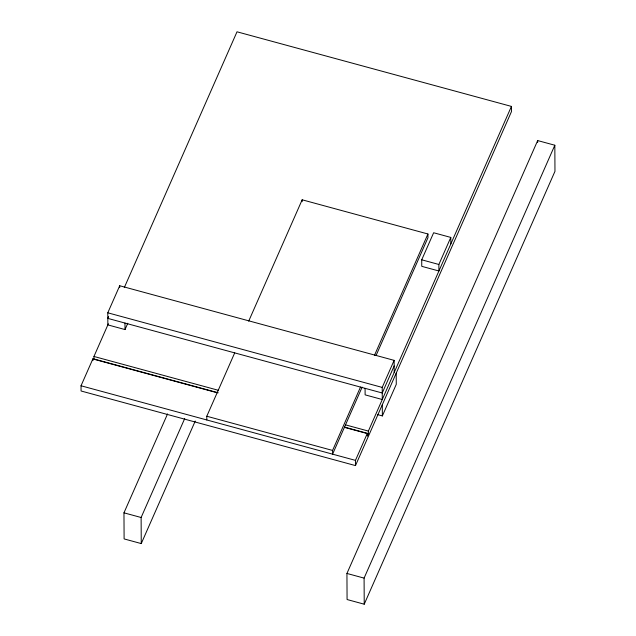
<?xml version="1.0" encoding="UTF-8"?>
<svg xmlns="http://www.w3.org/2000/svg" width="636" height="636" viewBox="0 0 636 636"><rect width="100%" height="100%" fill="white"/><g stroke="black" fill="none" stroke-linecap="round" stroke-linejoin="round"><path stroke-width="0.95" d="M127.788 323.247L125.014 329.559L107.858 324.901L107.786 312.801L119.711 285.747L394.129 360.358L394.193 372.465M108.621 316.569L107.818 318.39L382.244 393L394.161 365.946M124.322 287.536L237.005 31.8L511.431 106.411L511.455 111.626L355.484 465.592L81.066 390.989L81.034 385.774L92.959 358.712L218.22 392.77M217.313 392.794L93.961 359.253L93.953 356.462L108.335 323.811M195.236 421.064L141.256 543.581L124.107 538.915L123.964 512.831L167.554 413.917M141.256 543.581L141.12 517.497L184.702 418.575M206.811 419.967L206.795 416.238L234.724 352.845M248.692 321.148L302.164 199.799L427.941 233.992L427.956 237.721L376.083 355.452M362.123 387.149L332.588 454.16L332.572 450.439L360.501 387.046M374.469 355.349L427.941 233.992M450.797 237.419L438.872 264.473L438.912 270.992L421.755 266.333L421.724 259.806L433.641 232.752L450.797 237.419L450.829 243.938M365.088 388.342L365.12 394.861L382.276 399.519L382.212 387.411L394.129 360.358M355.484 465.592L355.46 460.377L367.377 433.323L344.434 427.082M367.377 433.323L367.393 436.121L368.387 433.863L368.371 431.073L511.431 106.411M377.593 414.624L382.363 415.92L396.268 384.351L396.212 373.173M346.938 573.449L537.674 140.572L554.831 145.231L554.966 171.323L364.229 604.2L347.073 599.533L346.938 573.449L364.086 578.116L364.229 604.2M364.086 578.116L554.831 145.231M421.724 259.806L438.872 264.473M107.786 312.801L382.212 387.411M93.953 356.462L218.251 390.258M345.428 424.832L368.371 431.073M344.481 427.368L368.387 433.863M206.795 416.238L332.572 450.439M81.034 385.774L355.46 460.377M123.964 512.831L141.12 517.497M537.674 140.572L537.682 142.504M382.3 404.742L382.363 415.92M302.164 199.799L302.172 201.66M124.974 323.04L125.014 329.559M119.711 285.747L119.719 287.615M92.959 358.712L92.967 360.58"/></g></svg>
